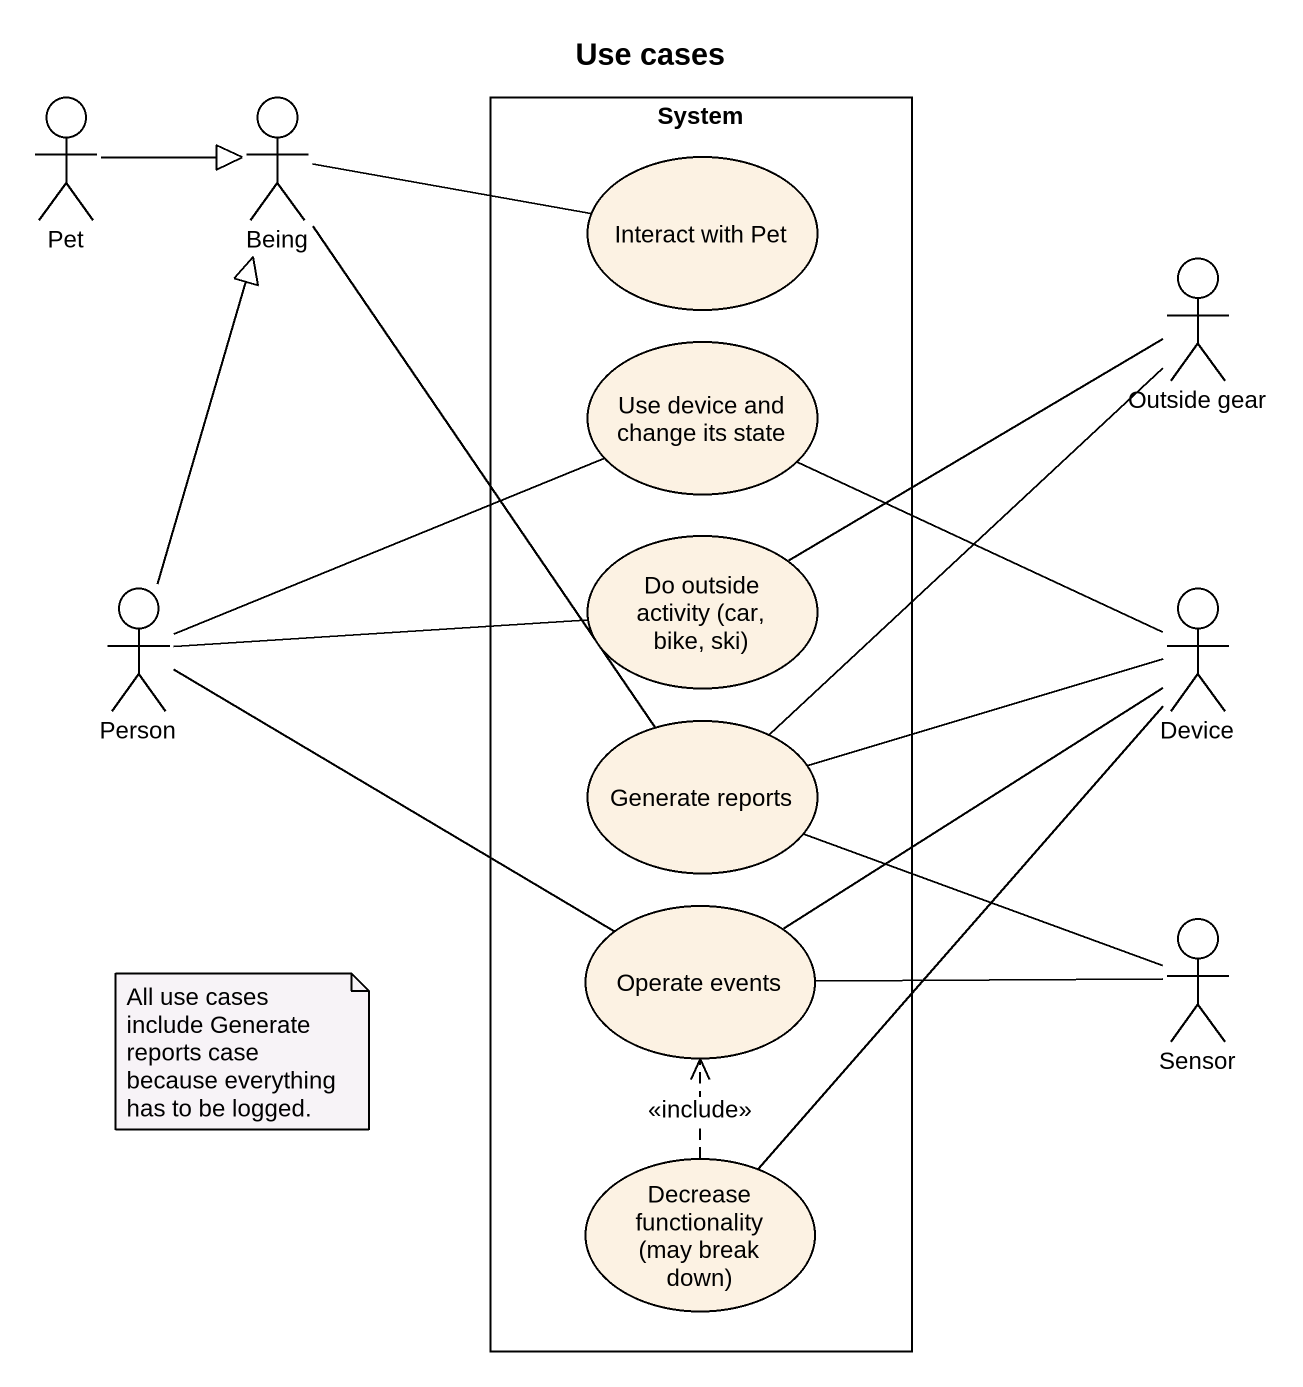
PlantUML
@startuml
title Use cases
actor Pet
actor Being
rectangle System {
  usecase "Interact with Pet" as Interact_with_Pet
  usecase "Use device and change its state" as Use_device_and_change_its
  usecase "Do outside activity (car, bike, ski)" as Do_outside_activity_car
  usecase "Generate reports" as Generate_reports
  usecase "Operate events" as Operate_events
  usecase "Decrease functionality (may break down)" as Decrease_functionality_may
}
actor "Outside gear" as Outside_gear
actor "Person" as Person_
actor Device
actor Sensor
Pet -right-|> Being
Being -right- Interact_with_Pet
Being -- Generate_reports
Outside_gear -left- Do_outside_activity_car
Outside_gear -- Generate_reports
Use_device_and_change_its -left- Person_
Person_ -up-|> Being
Person_ -right- Do_outside_activity_car
Person_ -right- Operate_events
Device -left- Use_device_and_change_its
Device -left- Generate_reports
Device -left- Operate_events
Device -- Decrease_functionality_may
Sensor -left- Generate_reports
Sensor -left- Operate_events
Decrease_functionality_may .up.> Operate_events : <<include>>
note as N1
  All use cases include Generate reports case because everything has to be logged.
end note
@enduml
